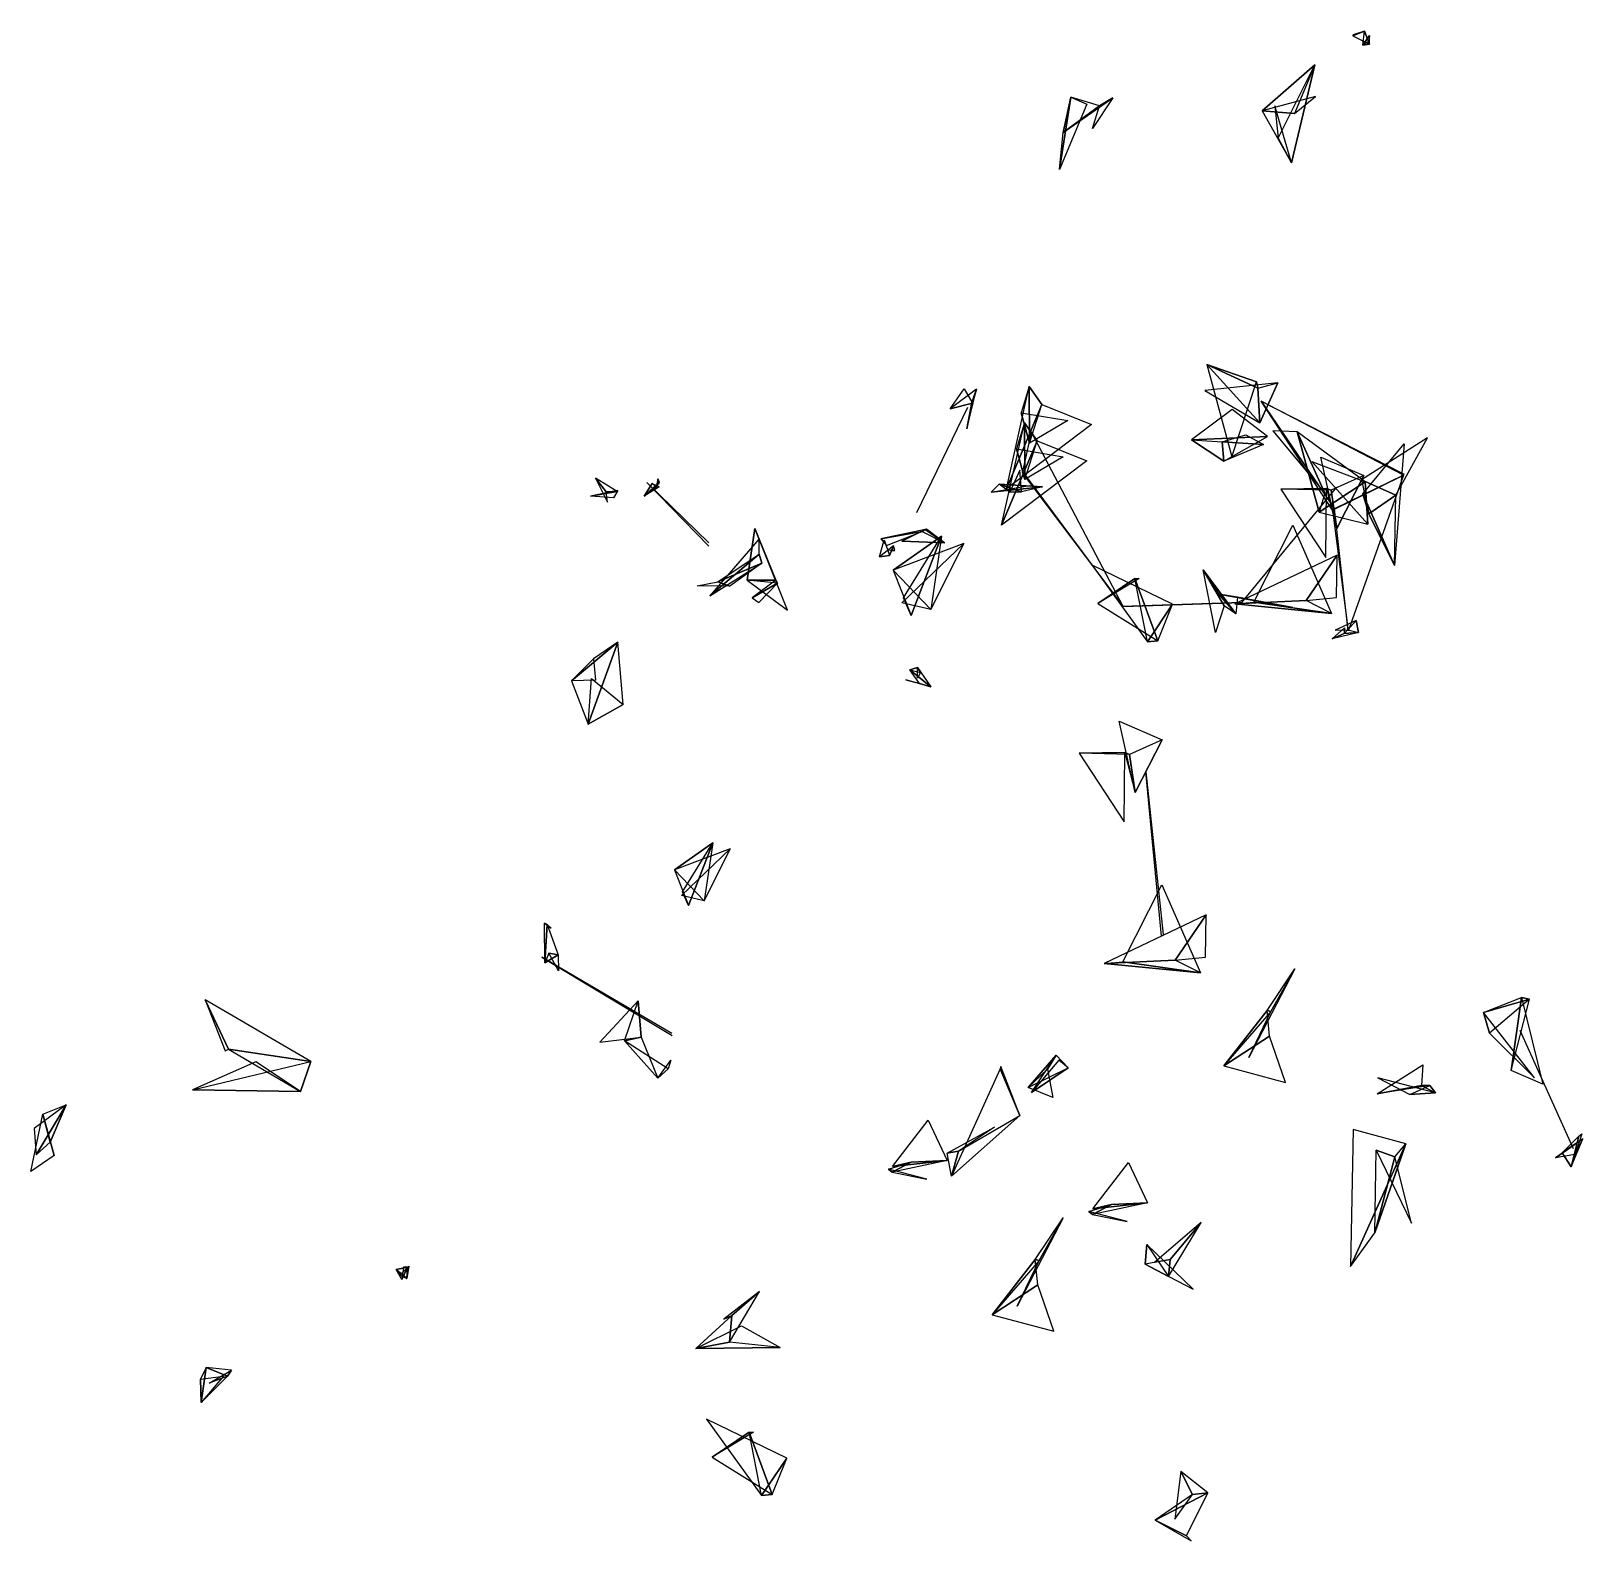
# Model space of a CAD drawing. Header units: metres. Extents: x -973 to 543, y -515 to 960.
import ezdxf

# ---------------------------------------------------------------- set-up
doc = ezdxf.new("R2010")
doc.units = ezdxf.units.M

msp = doc.modelspace()

# ---------------------------------------------------------------- linework, layer by layer
for p, q in [((318.5, 955.1, -2451.1), (329.7, 959.7, -2454.9)), ((329.7, 959.7, -2454.9), (318.5, 955.1, -2451.1)), ((318.7, 956.1, -2445.6), (318.5, 955.1, -2451.1)), ((329.7, 959.7, -2454.9), (318.7, 956.1, -2445.6)), ((328.2, 945.8, -2454.7), (329.7, 959.7, -2454.9)), ((334.5, 955.5, -2456.5), (328.2, 945.8, -2454.7)), ((328.2, 945.8, -2454.7), (334.5, 955.5, -2456.5)), ((334.5, 946.9, -2457.3), (329.7, 959.7, -2454.9)), ((329.7, 959.7, -2454.9), (334.5, 946.9, -2457.3)), ((334.5, 955.5, -2456.5), (333.9, 949.4, -2449.2)), ((334.5, 946.9, -2457.3), (334.5, 955.5, -2456.5)), ((318.5, 955.1, -2451.1), (334.5, 946.9, -2457.3)), ((333.9, 949.4, -2449.2), (328.2, 945.8, -2454.7)), ((334.5, 946.9, -2457.3), (328.2, 945.8, -2454.7)), ((328.2, 945.8, -2454.7), (334.5, 946.9, -2457.3)), ((281.1, 926.7, -2599.5), (229.7, 881.9, -2645.6)), ((229.7, 881.9, -2645.6), (281.1, 926.7, -2599.5)), ((245.4, 855, -2561.8), (281.1, 926.7, -2599.5)), ((281.1, 926.7, -2599.5), (258.4, 831, -2587)), ((258.4, 831, -2587), (281.1, 926.7, -2599.5)), ((281.1, 926.7, -2599.5), (261.2, 879.3, -2564.3)), ((31.9, 824.5, -2170.2), (43, 895, -2202.4)), ((43, 895, -2202.4), (31.9, 824.5, -2170.2)), ((35.3, 860.5, -2191.7), (43, 895, -2202.4)), ((43, 895, -2202.4), (35.3, 860.5, -2191.7)), ((35.3, 860.5, -2191.7), (83.9, 894.5, -2184)), ((43, 895, -2202.4), (58.6, 888.2, -2192.1)), ((70.9, 886.8, -2182.7), (43, 895, -2202.4)), ((83.9, 894.5, -2184), (64, 864.4, -2177.6)), ((83.9, 894.5, -2184), (70.9, 886.8, -2182.7)), ((70.9, 886.8, -2182.7), (83.9, 894.5, -2184)), ((281.9, 895.7, -2595.6), (229.7, 881.9, -2645.6)), ((261.2, 879.3, -2564.3), (281.9, 895.7, -2595.6)), ((58.6, 888.2, -2192.1), (31.9, 824.5, -2170.2)), ((35.3, 860.5, -2191.7), (70.9, 886.8, -2182.7)), ((70.9, 886.8, -2182.7), (35.3, 860.5, -2191.7)), ((64, 864.4, -2177.6), (70.9, 886.8, -2182.7)), ((229.7, 881.9, -2645.6), (258.4, 831, -2587)), ((261.2, 879.3, -2564.3), (229.7, 881.9, -2645.6)), ((229.7, 881.9, -2645.6), (261.2, 879.3, -2564.3)), ((258.4, 831, -2587), (242.1, 886.6, -2542.3)), ((242.1, 886.6, -2542.3), (245.4, 855, -2561.8)), ((31.9, 824.5, -2170.2), (35.3, 860.5, -2191.7)), ((245.4, 855, -2561.8), (258.4, 831, -2587)), ((258.4, 831, -2587), (245.4, 855, -2561.8)), ((224.1, 616.9, -2322.4), (175.7, 633.8, -2283.2)), ((175.7, 633.8, -2283.2), (200.1, 543.9, -2316)), ((175.7, 633.8, -2283.2), (224.1, 616.9, -2322.4)), ((225.7, 610.8, -2356), (175.7, 633.8, -2283.2)), ((227.5, 576.9, -2351.2), (175.7, 633.8, -2283.2)), ((175.7, 633.8, -2283.2), (225.7, 610.8, -2356)), ((-74.9, 590.7, -2147.4), (-61.2, 610.1, -2129.8)), ((-49.2, 609.7, -2139), (-74.9, 590.7, -2147.4)), ((-61.2, 610.1, -2129.8), (-53.1, 596.3, -2135.6)), ((-58.8, 571, -2136.5), (-49.2, 609.7, -2139)), ((-49.2, 609.7, -2139), (-53.7, 596.8, -2159.9)), ((-53.7, 596.8, -2159.9), (-49.2, 609.7, -2139)), ((-49.2, 609.7, -2139), (-53.1, 596.3, -2135.6)), ((-53.1, 596.3, -2135.6), (-49.2, 609.7, -2139)), ((-20.1, 512.5, -1794.4), (2.1, 612.3, -1823.3)), ((2.1, 612.3, -1823.3), (-5.6, 586.8, -1792.9)), ((2.1, 612.3, -1823.3), (14.4, 594.8, -1791.2)), ((2.1, 612.3, -1823.3), (2.5, 557, -1775.5)), ((14.4, 594.8, -1791.2), (2.1, 612.3, -1823.3)), ((2.5, 557, -1775.5), (2.1, 612.3, -1823.3)), ((245.1, 616.2, -2315), (173.8, 608.7, -2331.8)), ((173.8, 608.7, -2331.8), (227.5, 576.9, -2351.2)), ((200.1, 543.9, -2316), (224.1, 616.9, -2322.4)), ((224.1, 616.9, -2322.4), (225.7, 610.8, -2356)), ((225.7, 610.8, -2356), (245.1, 616.2, -2315)), ((225.7, 610.8, -2356), (227.5, 576.9, -2351.2)), ((227.5, 576.9, -2351.2), (225.7, 610.8, -2356)), ((245.1, 616.2, -2315), (227.5, 576.9, -2351.2)), ((227.5, 576.9, -2351.2), (245.1, 616.2, -2315)), ((-107.6, 489.3, -2148.3), (-57.7, 592.3, -2192.2)), ((-74.9, 590.7, -2147.4), (-53.1, 596.3, -2135.6)), ((-53.1, 596.3, -2135.6), (-74.9, 590.7, -2147.4)), ((-58.8, 571, -2136.5), (-53.7, 596.8, -2159.9)), ((-53.7, 596.8, -2159.9), (-58.8, 571, -2136.5)), ((-54, 594.8, -2146.3), (-58.8, 571, -2136.5)), ((-53.7, 596.8, -2159.9), (-54, 594.8, -2146.3)), ((-53.1, 596.3, -2135.6), (-53.7, 596.8, -2159.9)), ((-20.1, 512.5, -1794.4), (14.4, 594.8, -1791.2)), ((14.4, 594.8, -1791.2), (-20.1, 512.5, -1794.4)), ((2.5, 557, -1775.5), (14.4, 594.8, -1791.2)), ((14.4, 594.8, -1791.2), (63, 575.3, -1804)), ((228.9, 598.1, -2313.5), (300.3, 493, -2308.8)), ((228.9, 598.1, -2313.5), (368.4, 526.9, -2161.7)), ((367.7, 525.7, -2163.4), (228.9, 598.1, -2313.5)), ((298.4, 491.8, -2309.4), (228.9, 598.1, -2313.5)), ((-24.7, 477.1, -1832.1), (-2.5, 577, -1861.1)), ((-2.5, 577, -1861.1), (-10.2, 551.5, -1830.7)), ((-5.6, 586.8, -1792.9), (2.5, 557, -1775.5)), ((-5.6, 586.8, -1792.9), (40, 579.3, -1832.1)), ((2.5, 557, -1775.5), (-5.6, 586.8, -1792.9)), ((-2.5, 577, -1861.1), (9.9, 559.5, -1828.9)), ((-2.5, 577, -1861.1), (-2.1, 521.7, -1813.3)), ((9.9, 559.5, -1828.9), (-2.5, 577, -1861.1)), ((-2.1, 521.7, -1813.3), (-2.5, 577, -1861.1)), ((40, 579.3, -1832.1), (2.5, 557, -1775.5)), ((200.4, 589.9, -2535.8), (160.9, 560.5, -2532.1)), ((235.1, 563.6, -2519.5), (200.4, 589.9, -2535.8)), ((63, 575.3, -1804), (-20.1, 512.5, -1794.4)), ((-4.2, 527.7, -1850.3), (4.5, 567.4, -1802)), ((93.9, 397.5, -1902), (4.4, 567.8, -1800.9)), ((235.1, 563.6, -2519.5), (160.9, 560.5, -2532.1)), ((160.9, 560.5, -2532.1), (235.1, 563.6, -2519.5)), ((190.8, 558.5, -2521.7), (213.7, 565.1, -2521.8)), ((192.3, 539.4, -2506.4), (235.1, 563.6, -2519.5)), ((213.7, 565.1, -2521.8), (231.2, 555.7, -2534.8)), ((263.9, 568.2, -1887.9), (240.1, 569.1, -1886)), ((240.1, 569.1, -1886), (291.1, 508.3, -1907.9)), ((291.1, 508.3, -1907.9), (263.9, 568.2, -1887.9)), ((263.9, 568.2, -1887.9), (291.1, 508.3, -1907.9)), ((285.3, 489.6, -1890.5), (263.9, 568.2, -1887.9)), ((330.5, 519.4, -1953.1), (263.9, 568.2, -1887.9)), ((263.9, 568.2, -1887.9), (285.3, 489.6, -1890.5)), ((391.3, 562.4, -2206.5), (326.8, 521.4, -2164.2)), ((360.3, 506.3, -2213.9), (391.3, 562.4, -2206.5)), ((-24.7, 477.1, -1832.1), (9.9, 559.5, -1828.9)), ((9.9, 559.5, -1828.9), (-24.7, 477.1, -1832.1)), ((-10.2, 551.5, -1830.7), (-2.1, 521.7, -1813.3)), ((-10.2, 551.5, -1830.7), (35.4, 543.9, -1869.9)), ((-2.1, 521.7, -1813.3), (-10.2, 551.5, -1830.7)), ((-2.1, 521.7, -1813.3), (9.9, 559.5, -1828.9)), ((9.9, 559.5, -1828.9), (58.4, 540, -1841.7)), ((192.3, 539.4, -2506.4), (160.9, 560.5, -2532.1)), ((160.9, 560.5, -2532.1), (190.8, 558.5, -2521.7)), ((160.9, 560.5, -2532.1), (192.3, 539.4, -2506.4)), ((231.2, 555.7, -2534.8), (190.8, 558.5, -2521.7)), ((190.8, 558.5, -2521.7), (231.2, 555.7, -2534.8)), ((192.3, 539.4, -2506.4), (190.8, 558.5, -2521.7)), ((190.8, 558.5, -2521.7), (192.3, 539.4, -2506.4)), ((231.2, 555.7, -2534.8), (192.3, 539.4, -2506.4)), ((328.2, 507.7, -2203.2), (368.5, 556.5, -2127.9)), ((368.5, 556.5, -2127.9), (358.9, 437.5, -2169.3)), ((58.4, 540, -1841.7), (-24.7, 477.1, -1832.1)), ((-6.8, 530.6, -2775.1), (-16.8, 509.3, -2821.4)), ((-5.2, 509.7, -2768), (-6.8, 530.6, -2775.1)), ((35.4, 543.9, -1869.9), (-2.1, 521.7, -1813.3)), ((333.1, 478.1, -1970.5), (278.3, 539.2, -1932.7)), ((278.3, 539.2, -1932.7), (330.5, 519.4, -1953.1)), ((302.7, 473.8, -2266.8), (287.2, 543.5, -2313)), ((287.2, 543.5, -2313), (329.2, 525.6, -2314.1)), ((-400.3, 509.8, -2326.1), (-421.3, 523, -2335.7)), ((-421.3, 523, -2335.7), (-411.2, 509.5, -2330.3)), ((-421.3, 523, -2335.7), (-409.9, 499.4, -2342.6)), ((-411.2, 509.5, -2330.3), (-421.3, 523, -2335.7)), ((-373.9, 505.2, -2206.3), (-359.2, 519, -2209.5)), ((-366.2, 517.7, -2196.4), (-373.9, 505.2, -2206.3)), ((-373.9, 505.2, -2206.3), (-366.2, 517.7, -2196.4)), ((-371.2, 518.7, -2273.2), (-310.8, 456.6, -2228.8)), ((-310.8, 459.8, -2227), (-371.2, 518.7, -2273.2)), ((-362.3, 514.4, -2215), (-366.2, 517.7, -2196.4)), ((-366.2, 517.7, -2196.4), (-359.2, 514.4, -2198.6)), ((-360.6, 522.3, -2208.2), (-362.3, 514.4, -2215)), ((-362.3, 514.4, -2215), (-359.2, 519, -2209.5)), ((-359.2, 519, -2209.5), (-362.3, 514.4, -2215)), ((-360.6, 522.3, -2208.2), (-359.2, 519, -2209.5)), ((-360, 517, -2211.2), (-360.6, 522.3, -2208.2)), ((-359.2, 519, -2209.5), (-360.6, 522.3, -2208.2)), ((-359.2, 519, -2209.5), (-360, 517, -2211.2)), ((-27.1, 516.9, -2779.6), (-35.1, 509.1, -2801.8)), ((-35.1, 509.1, -2801.8), (2.4, 515.7, -2794.6)), ((-16.8, 509.3, -2821.4), (-27.1, 516.9, -2779.6)), ((-27.1, 516.9, -2779.6), (-5.2, 509.7, -2768)), ((-27.1, 516.9, -2779.6), (15.1, 514.5, -2770.9)), ((-5.2, 509.7, -2768), (-27.1, 516.9, -2779.6)), ((15.1, 514.5, -2770.9), (-27.1, 516.9, -2779.6)), ((-4.2, 527.7, -1850.3), (93.9, 397.5, -1902)), ((93.9, 397.5, -1902), (-3.3, 528.4, -1849.8)), ((2.4, 515.7, -2794.6), (15.1, 514.5, -2770.9)), ((285.3, 489.6, -1890.5), (330.5, 519.4, -1953.1)), ((330.5, 519.4, -1953.1), (285.3, 489.6, -1890.5)), ((329.2, 525.6, -2314.1), (297.3, 511.2, -2350.3)), ((298.4, 491.8, -2309.4), (367.7, 525.7, -2163.4)), ((367.7, 525.7, -2163.4), (300.3, 493, -2308.8)), ((329.2, 525.6, -2314.1), (302.7, 473.8, -2266.8)), ((302.7, 473.8, -2266.8), (329.2, 525.6, -2314.1)), ((367.7, 525.7, -2163.4), (314, 374.5, -2274.3)), ((326.8, 521.4, -2164.2), (360.3, 506.3, -2213.9)), ((360.3, 506.3, -2213.9), (326.8, 521.4, -2164.2)), ((326.8, 521.4, -2164.2), (334.1, 487.9, -2176.5)), ((333.1, 478.1, -1970.5), (330.5, 519.4, -1953.1)), ((330.5, 519.4, -1953.1), (333.1, 478.1, -1970.5)), ((-426.5, 505.3, -2346.3), (-399.7, 510.8, -2355.1)), ((-399.7, 510.8, -2355.1), (-426.5, 505.3, -2346.3)), ((-426.5, 505.3, -2346.3), (-400.3, 509.8, -2326.1)), ((-403.9, 503.8, -2329.8), (-426.5, 505.3, -2346.3)), ((-411.2, 509.5, -2330.3), (-399.7, 510.8, -2355.1)), ((-400.3, 509.8, -2326.1), (-411.2, 509.5, -2330.3)), ((-411.2, 509.5, -2330.3), (-400.3, 509.8, -2326.1)), ((-409.9, 499.4, -2342.6), (-411.2, 509.5, -2330.3)), ((-399.7, 510.8, -2355.1), (-403.9, 503.8, -2329.8)), ((-400.3, 509.8, -2326.1), (-399.7, 510.8, -2355.1)), ((-399.7, 510.8, -2355.1), (-400.3, 509.8, -2326.1)), ((-362.3, 514.4, -2215), (-373.9, 505.2, -2206.3)), ((-373.9, 505.2, -2206.3), (-362.3, 514.4, -2215)), ((-359.2, 514.4, -2198.6), (-373.9, 505.2, -2206.3)), ((-35.1, 509.1, -2801.8), (15.1, 514.5, -2770.9)), ((15.1, 514.5, -2770.9), (-35.1, 509.1, -2801.8)), ((-16.8, 509.3, -2821.4), (-5.2, 509.7, -2768)), ((-5.2, 509.7, -2768), (-16.8, 509.3, -2821.4)), ((15.1, 514.5, -2770.9), (-5.2, 509.7, -2768)), ((209.8, 401.4, -1889.2), (302.8, 514, -1898.4)), ((248, 512.2, -2299.7), (292.6, 512.9, -2344.4)), ((292.6, 512.9, -2344.4), (248, 512.2, -2299.7)), ((297.3, 511.2, -2350.3), (248, 512.2, -2299.7)), ((248, 512.2, -2299.7), (292, 445.3, -2312.4)), ((291.1, 508.3, -1907.9), (285.3, 489.6, -1890.5)), ((292, 445.3, -2312.4), (292.6, 512.9, -2344.4)), ((297.3, 511.2, -2350.3), (292.6, 512.9, -2344.4)), ((292.6, 512.9, -2344.4), (302.7, 473.8, -2266.8)), ((292.6, 512.9, -2344.4), (297.3, 511.2, -2350.3)), ((297.3, 511.2, -2350.3), (302.7, 473.8, -2266.8)), ((302.7, 473.8, -2266.8), (297.3, 511.2, -2350.3)), ((334.1, 487.9, -2176.5), (328.2, 507.7, -2203.2)), ((328.2, 507.7, -2203.2), (358.9, 437.5, -2169.3)), ((358.9, 437.5, -2169.3), (328.2, 507.7, -2203.2)), ((334.1, 487.9, -2176.5), (360.3, 506.3, -2213.9)), ((360.3, 506.3, -2213.9), (334.1, 487.9, -2176.5)), ((358.9, 437.5, -2169.3), (360.3, 506.3, -2213.9)), ((285.3, 489.6, -1890.5), (333.1, 478.1, -1970.5)), ((298.4, 491.8, -2309.4), (313.8, 373.8, -2275.7)), ((313.8, 373.8, -2275.7), (300.3, 493, -2308.8)), ((334.1, 487.9, -2176.5), (358.9, 437.5, -2169.3)), ((358.9, 437.5, -2169.3), (334.1, 487.9, -2176.5)), ((-265.7, 473.7, -1731.7), (-273.2, 423.3, -1760.9)), ((-273.2, 423.3, -1760.9), (-265.7, 473.7, -1731.7)), ((-233.9, 394.1, -1771.9), (-265.7, 473.7, -1731.7)), ((-265.7, 473.7, -1731.7), (-245.3, 423.2, -1712)), ((-99.5, 472.8, -2184.8), (-142.8, 463.5, -2134.1)), ((-142.8, 463.5, -2134.1), (-102.4, 470.9, -2174)), ((-102.4, 470.9, -2174), (-142.8, 463.5, -2134.1)), ((-137.3, 457, -2134), (-102.4, 470.9, -2174)), ((-98.2, 473.1, -2152.7), (-122.2, 461.4, -2103.1)), ((-122.2, 461.4, -2103.1), (-99.5, 472.8, -2184.8)), ((-99.5, 472.8, -2184.8), (-102.4, 470.9, -2174)), ((-102.4, 470.9, -2174), (-99.5, 472.8, -2184.8)), ((-102.4, 470.9, -2174), (-80.7, 459.8, -2148.3)), ((-99.5, 472.8, -2184.8), (-80.7, 459.8, -2148.3)), ((-80.7, 459.8, -2148.3), (-99.5, 472.8, -2184.8)), ((-80.7, 459.8, -2148.3), (-98.2, 473.1, -2152.7)), ((221.5, 401.6, -2757.7), (259.7, 476.9, -2739.9)), ((259.7, 476.9, -2739.9), (297.5, 390.8, -2748.3)), ((-261.5, 463.5, -2177.2), (-309.7, 407.8, -2219.5)), ((-261.6, 448.7, -2201.1), (-261.5, 463.5, -2177.2)), ((-144, 445.9, -2624.7), (-139.5, 462.8, -2620.1)), ((-130.4, 456.8, -2614.1), (-144, 445.9, -2624.7)), ((-142.8, 463.5, -2134.1), (-137.3, 457, -2134)), ((-139.5, 462.8, -2620.1), (-134.4, 447.3, -2622.1)), ((-130.4, 456.8, -2614.1), (-134.4, 447.3, -2622.1)), ((-134.4, 447.3, -2622.1), (-130.4, 456.8, -2614.1)), ((-130.4, 456.8, -2614.1), (-131.9, 451.9, -2611.6)), ((-131.9, 451.9, -2611.6), (-130.4, 456.8, -2614.1)), ((-130.6, 432.9, -2524), (-83.4, 466.2, -2488.4)), ((-83.4, 466.2, -2488.4), (-130.6, 432.9, -2524)), ((-61.7, 459, -2511.5), (-130.6, 432.9, -2524)), ((-129, 452.3, -2613.7), (-130.4, 456.8, -2614.1)), ((-122.2, 461.4, -2103.1), (-80.7, 459.8, -2148.3)), ((-80.7, 459.8, -2148.3), (-122.2, 461.4, -2103.1)), ((-122.1, 401.2, -2526.3), (-61.7, 459, -2511.5)), ((-120.7, 405.9, -2523.2), (-83.4, 466.2, -2488.4)), ((-113.2, 388.8, -2492.3), (-83.4, 466.2, -2488.4)), ((-83.4, 466.2, -2488.4), (-113.2, 388.8, -2492.3)), ((-83.4, 466.2, -2488.4), (-93.8, 394.7, -2509.6)), ((-61.7, 459, -2511.5), (-93.8, 394.7, -2509.6)), ((-93.8, 394.7, -2509.6), (-61.7, 459, -2511.5)), ((-309.7, 407.8, -2219.5), (-261.6, 448.7, -2201.1)), ((-261.6, 448.7, -2201.1), (-309.7, 407.8, -2219.5)), ((-309.7, 407.8, -2219.5), (-259, 440, -2219.9)), ((-301.8, 421.7, -2240.4), (-261.6, 448.7, -2201.1)), ((-259, 440, -2219.9), (-301.8, 421.7, -2240.4)), ((-301.8, 421.7, -2240.4), (-259, 440, -2219.9)), ((-259, 440, -2219.9), (-290.3, 417.4, -2211.5)), ((-259, 440, -2219.9), (-261.6, 448.7, -2201.1)), ((-261.6, 448.7, -2201.1), (-259, 440, -2219.9)), ((-144, 445.9, -2624.7), (-134.4, 447.3, -2622.1)), ((-134.4, 447.3, -2622.1), (-144, 445.9, -2624.7)), ((-131.9, 451.9, -2611.6), (-135.8, 453, -2621.3)), ((-135.8, 453, -2621.3), (-129, 452.3, -2613.7)), ((-134.4, 447.3, -2622.1), (-131.9, 451.9, -2611.6)), ((-129, 452.3, -2613.7), (-131.9, 451.9, -2611.6)), ((-131.9, 451.9, -2611.6), (-129, 452.3, -2613.7)), ((303.1, 447.7, -2739.5), (203.2, 400.2, -2759.5)), ((303.1, 447.7, -2739.5), (272.6, 403.3, -2792.1)), ((272.6, 403.3, -2792.1), (303.1, 447.7, -2739.5)), ((302.3, 406.3, -2731.1), (303.1, 447.7, -2739.5)), ((-130.6, 432.9, -2524), (-93.8, 394.7, -2509.6)), ((-93.8, 394.7, -2509.6), (-130.6, 432.9, -2524)), ((-130.6, 432.9, -2524), (-113.2, 388.8, -2492.3)), ((142.2, 399.7, -1865.7), (63.7, 437.8, -1871.1)), ((63.7, 437.8, -1871.1), (117.6, 363.1, -1890.8)), ((69.3, 400.5, -1845.4), (105.5, 425, -1903.3)), ((105.5, 425, -1903.3), (69.3, 400.5, -1845.4)), ((109.6, 424.9, -1888.9), (69.3, 400.5, -1845.4)), ((105.5, 425, -1903.3), (109.6, 424.9, -1888.9)), ((127.9, 363.9, -1890.7), (105.5, 425, -1903.3)), ((117.6, 363.1, -1890.8), (105.5, 425, -1903.3)), ((105.5, 425, -1903.3), (127.9, 363.9, -1890.7)), ((203.9, 390.2, -1839.7), (172.2, 433.2, -1861.2)), ((172.2, 433.2, -1861.2), (187.6, 409.7, -1888.4)), ((172.2, 433.2, -1861.2), (203.9, 390.2, -1839.7)), ((192.7, 398.3, -1845.6), (172.2, 433.2, -1861.2)), ((184.3, 372.1, -1863.1), (172.2, 433.2, -1861.2)), ((172.2, 433.2, -1861.2), (192.7, 398.3, -1845.6)), ((-322.2, 417.8, -2185.1), (-301.8, 421.7, -2240.4)), ((-290.3, 417.4, -2211.5), (-322.2, 417.8, -2185.1)), ((-290.3, 417.4, -2211.5), (-301.8, 421.7, -2240.4)), ((-301.8, 421.7, -2240.4), (-290.3, 417.4, -2211.5)), ((-273.2, 423.3, -1760.9), (-233.9, 394.1, -1771.9)), ((-245.3, 423.2, -1712), (-273.2, 423.3, -1760.9)), ((-243.8, 420.2, -1710.9), (-273.2, 423.3, -1760.9)), ((-273.2, 423.3, -1760.9), (-245.3, 423.2, -1712)), ((-245.3, 423.2, -1712), (-268.5, 406.1, -1771.5)), ((-268.5, 406.1, -1771.5), (-243.8, 420.2, -1710.9)), ((-243.8, 420.2, -1710.9), (-268.5, 406.1, -1771.5)), ((-261.9, 401.3, -1796.5), (-243.8, 420.2, -1710.9)), ((-245.3, 423.2, -1712), (-243.8, 420.2, -1710.9)), ((-243.8, 420.2, -1710.9), (-245.3, 423.2, -1712)), ((205.6, 406.5, -1879.4), (187.6, 409.7, -1888.4)), ((187.6, 409.7, -1888.4), (259.7, 396.7, -1869.4)), ((187.6, 409.7, -1888.4), (205.6, 406.5, -1879.4)), ((203.9, 390.2, -1839.7), (187.6, 409.7, -1888.4)), ((187.6, 409.7, -1888.4), (203.9, 390.2, -1839.7)), ((-268.5, 406.1, -1771.5), (-261.9, 401.3, -1796.5)), ((-93.8, 394.7, -2509.6), (-122.1, 401.2, -2526.3)), ((-113.2, 388.8, -2492.3), (-120.7, 405.9, -2523.2)), ((69.3, 400.5, -1845.4), (127.9, 363.9, -1890.7)), ((209.8, 401.4, -1889.2), (93.1, 397.5, -1900.2)), ((93.9, 397.5, -1902), (209.8, 401.4, -1889.2)), ((142.2, 399.7, -1865.7), (117.6, 363.1, -1890.8)), ((117.6, 363.1, -1890.8), (142.2, 399.7, -1865.7)), ((127.9, 363.9, -1890.7), (142.2, 399.7, -1865.7)), ((192.7, 398.3, -1845.6), (184.3, 372.1, -1863.1)), ((203.9, 390.2, -1839.7), (192.7, 398.3, -1845.6)), ((203.2, 400.2, -2759.5), (272.6, 403.3, -2792.1)), ((272.6, 403.3, -2792.1), (203.2, 400.2, -2759.5)), ((203.2, 400.2, -2759.5), (221.5, 401.6, -2757.7)), ((203.2, 400.2, -2759.5), (297.5, 390.8, -2748.3)), ((297.5, 390.8, -2748.3), (203.2, 400.2, -2759.5)), ((205.6, 406.5, -1879.4), (203.9, 390.2, -1839.7)), ((259.7, 396.7, -1869.4), (205.6, 406.5, -1879.4)), ((221.5, 401.6, -2757.7), (297.5, 390.8, -2748.3)), ((297.5, 390.8, -2748.3), (221.5, 401.6, -2757.7)), ((272.6, 403.3, -2792.1), (302.3, 406.3, -2731.1)), ((297.5, 390.8, -2748.3), (272.6, 403.3, -2792.1)), ((321.5, 383.9, -2235.7), (301, 374.5, -2231.5)), ((310, 371.1, -2202.2), (321.5, 383.9, -2235.7)), ((313.5, 374.8, -2235), (321.5, 383.9, -2235.7)), ((321.5, 383.9, -2235.7), (313.5, 374.8, -2235)), ((323.9, 372.2, -2219.8), (321.5, 383.9, -2235.7)), ((321.5, 383.9, -2235.7), (323.9, 372.2, -2219.8)), ((127.9, 363.9, -1890.7), (117.6, 363.1, -1890.8)), ((117.6, 363.1, -1890.8), (127.9, 363.9, -1890.7)), ((298, 365.8, -2242.3), (310.3, 376.8, -2249)), ((323.9, 372.2, -2219.8), (298, 365.8, -2242.3)), ((298, 365.8, -2242.3), (310, 371.1, -2202.2)), ((310, 371.1, -2202.2), (298, 365.8, -2242.3)), ((301, 374.5, -2231.5), (313.5, 374.8, -2235)), ((310.3, 376.8, -2249), (310, 371.1, -2202.2)), ((323.9, 372.2, -2219.8), (310, 371.1, -2202.2)), ((310, 371.1, -2202.2), (323.9, 372.2, -2219.8)), ((313.5, 374.8, -2235), (323.9, 372.2, -2219.8)), ((-399.5, 362.8, -2598.6), (-444.8, 324.8, -2624.5)), ((-444.8, 324.8, -2624.5), (-399.5, 362.8, -2598.6)), ((-399.5, 362.8, -2598.6), (-428.6, 282.7, -2612.2)), ((-428.6, 282.7, -2612.2), (-399.5, 362.8, -2598.6)), ((-399.5, 362.8, -2598.6), (-423.4, 346.3, -2647.8)), ((-394.3, 301.8, -2641.5), (-399.5, 362.8, -2598.6)), ((-423.4, 346.3, -2647.8), (-444.8, 324.8, -2624.5)), ((-444.8, 324.8, -2624.5), (-423.4, 346.3, -2647.8)), ((-423.4, 346.3, -2647.8), (-421.3, 325.5, -2611.3)), ((-114.3, 335.8, -2381.8), (-106.8, 338, -2387)), ((-106.8, 338, -2387), (-114.3, 335.8, -2381.8)), ((-104.8, 322.3, -2379.6), (-114.3, 335.8, -2381.8)), ((-114.3, 335.8, -2381.8), (-94, 318.9, -2392.5)), ((-94, 318.9, -2392.5), (-114.3, 335.8, -2381.8)), ((-114.3, 335.8, -2381.8), (-104, 333.2, -2396.5)), ((-107, 327.5, -2385.7), (-106.8, 338, -2387)), ((-106.8, 338, -2387), (-94, 318.9, -2392.5)), ((-104, 333.2, -2396.5), (-106.8, 338, -2387)), ((-106.8, 338, -2387), (-104, 333.2, -2396.5)), ((-421.3, 325.5, -2611.3), (-444.8, 324.8, -2624.5)), ((-444.8, 324.8, -2624.5), (-428.6, 282.7, -2612.2)), ((-428.6, 282.7, -2612.2), (-425.4, 327.2, -2616.6)), ((-425.4, 327.2, -2616.6), (-394.3, 301.8, -2641.5)), ((-94, 318.9, -2392.5), (-118.2, 326, -2389.8)), ((-118.2, 326, -2389.8), (-104.8, 322.3, -2379.6)), ((-104, 333.2, -2396.5), (-107, 327.5, -2385.7)), ((-104.8, 322.3, -2379.6), (-94, 318.9, -2392.5)), ((-94, 318.9, -2392.5), (-104.8, 322.3, -2379.6)), ((-394.3, 301.8, -2641.5), (-428.6, 282.7, -2612.2)), ((-428.6, 282.7, -2612.2), (-394.3, 301.8, -2641.5)), ((105.7, 215.7, -2689), (90.2, 285.4, -2735.2)), ((90.2, 285.4, -2735.2), (132.2, 267.4, -2736.3)), ((132.2, 267.4, -2736.3), (100.3, 253, -2772.5)), ((132.2, 267.4, -2736.3), (105.7, 215.7, -2689)), ((105.7, 215.7, -2689), (132.2, 267.4, -2736.3)), ((51, 254.1, -2721.9), (95.6, 254.8, -2766.6)), ((95.6, 254.8, -2766.6), (51, 254.1, -2721.9)), ((100.3, 253, -2772.5), (51, 254.1, -2721.9)), ((51, 254.1, -2721.9), (94.9, 187.2, -2734.6)), ((94.9, 187.2, -2734.6), (95.6, 254.8, -2766.6)), ((100.3, 253, -2772.5), (95.6, 254.8, -2766.6)), ((95.6, 254.8, -2766.6), (105.7, 215.7, -2689)), ((95.6, 254.8, -2766.6), (100.3, 253, -2772.5)), ((100.3, 253, -2772.5), (105.7, 215.7, -2689)), ((105.7, 215.7, -2689), (100.3, 253, -2772.5)), ((116, 236.1, -2737.3), (133, 77.1, -2842.5)), ((131.3, 75.4, -2844.3), (116, 236.1, -2737.3)), ((-344.2, 140.2, -2447.7), (-306.9, 166.5, -2419.6)), ((-306.9, 166.5, -2419.6), (-344.2, 140.2, -2447.7)), ((-289.8, 160.8, -2437.8), (-344.2, 140.2, -2447.7)), ((-337.6, 115.1, -2449.5), (-289.8, 160.8, -2437.8)), ((-336.4, 118.9, -2447.1), (-306.9, 166.5, -2419.6)), ((-330.5, 105.3, -2422.6), (-306.9, 166.5, -2419.6)), ((-306.9, 166.5, -2419.6), (-330.5, 105.3, -2422.6)), ((-306.9, 166.5, -2419.6), (-315.2, 109.9, -2436.3)), ((-289.8, 160.8, -2437.8), (-315.2, 109.9, -2436.3)), ((-315.2, 109.9, -2436.3), (-289.8, 160.8, -2437.8)), ((-344.2, 140.2, -2447.7), (-315.2, 109.9, -2436.3)), ((-315.2, 109.9, -2436.3), (-344.2, 140.2, -2447.7)), ((-344.2, 140.2, -2447.7), (-330.5, 105.3, -2422.6)), ((93.6, 50.3, -2855), (131.8, 125.5, -2837.1)), ((131.8, 125.5, -2837.1), (169.6, 39.5, -2845.5)), ((-315.2, 109.9, -2436.3), (-337.6, 115.1, -2449.5)), ((-330.5, 105.3, -2422.6), (-336.4, 118.9, -2447.1)), ((175.2, 96.4, -2836.8), (75.3, 48.9, -2856.8)), ((175.2, 96.4, -2836.8), (144.8, 52, -2889.3)), ((144.8, 52, -2889.3), (175.2, 96.4, -2836.8)), ((174.4, 55, -2828.3), (175.2, 96.4, -2836.8)), ((-470.8, 49.5, -1829.4), (-471.2, 88, -1819.3)), ((-471.2, 88, -1819.3), (-468.7, 87, -1830.5)), ((-471.2, 88, -1819.3), (-464.8, 83.2, -1831.5)), ((-468.7, 87, -1830.5), (-471.2, 88, -1819.3)), ((-470.8, 49.5, -1829.4), (-468.7, 87, -1830.5)), ((-468.7, 87, -1830.5), (-470.8, 49.5, -1829.4)), ((-468.7, 87, -1830.5), (-457.9, 57.1, -1814.4)), ((-464.8, 83.2, -1831.5), (-468.7, 87, -1830.5)), ((-473.9, 54.9, -1862.8), (-346.5, -21.5, -1815.1)), ((-346.9, -19.8, -1813.8), (-473.9, 54.9, -1862.8)), ((-467.2, 58.8, -1823.9), (-470.8, 49.5, -1829.4)), ((-470.8, 49.5, -1829.4), (-457.9, 57.1, -1814.4)), ((-457.9, 57.1, -1814.4), (-470.8, 49.5, -1829.4)), ((-467.2, 58.8, -1823.9), (-457.9, 57.1, -1814.4)), ((-457.6, 41.7, -1829.2), (-467.2, 58.8, -1823.9)), ((-457.9, 57.1, -1814.4), (-467.2, 58.8, -1823.9)), ((-457.9, 57.1, -1814.4), (-457.6, 41.7, -1829.2)), ((75.3, 48.9, -2856.8), (144.8, 52, -2889.3)), ((144.8, 52, -2889.3), (75.3, 48.9, -2856.8)), ((75.3, 48.9, -2856.8), (93.6, 50.3, -2855)), ((75.3, 48.9, -2856.8), (169.6, 39.5, -2845.5)), ((169.6, 39.5, -2845.5), (75.3, 48.9, -2856.8)), ((93.6, 50.3, -2855), (169.6, 39.5, -2845.5)), ((169.6, 39.5, -2845.5), (93.6, 50.3, -2855)), ((144.8, 52, -2889.3), (174.4, 55, -2828.3)), ((169.6, 39.5, -2845.5), (144.8, 52, -2889.3)), ((261.7, 43.4, -2395.2), (216.9, -43, -2447.3)), ((234.5, 2.7, -2344.3), (261.7, 43.4, -2395.2)), ((261.7, 43.4, -2395.2), (238.1, 1.8, -2371.9)), ((238.1, 1.8, -2371.9), (261.7, 43.4, -2395.2)), ((446, 1, -2314.4), (483.1, 15.6, -2346.8)), ((473.1, -55.9, -2331), (483.1, 15.6, -2346.8)), ((483.1, 15.6, -2346.8), (473.1, -55.9, -2331)), ((483.1, 15.6, -2346.8), (504, -69.1, -2329.8)), ((491, 14, -2381.7), (483.1, 15.6, -2346.8)), ((483.1, 15.6, -2346.8), (491, 14, -2381.7)), ((-699.6, -47, -2076.6), (-802.9, 13.4, -2004.2)), ((-802.9, 13.4, -2004.2), (-780, -35, -2061.8)), ((-802.9, 13.4, -2004.2), (-783.3, -36.6, -2002.1)), ((-780, -35, -2061.8), (-802.9, 13.4, -2004.2)), ((-379.7, 12.2, -1782.2), (-417.3, -28.1, -1831.4)), ((-393.1, -26.7, -1809.4), (-379.7, 12.2, -1782.2)), ((-379.7, 12.2, -1782.2), (-376.8, -23.1, -1823.6)), ((-376.8, -23.1, -1823.6), (-379.7, 12.2, -1782.2)), ((234.5, 2.7, -2344.3), (192.2, -51.3, -2360.1)), ((192.2, -51.3, -2360.1), (234.5, 2.7, -2344.3)), ((238.1, 1.8, -2371.9), (192.2, -51.3, -2360.1)), ((216.9, -43, -2447.3), (238.1, 1.8, -2371.9)), ((237, -22.1, -2418.7), (234.5, 2.7, -2344.3)), ((234.5, 2.7, -2344.3), (238.1, 1.8, -2371.9)), ((238.1, 1.8, -2371.9), (234.5, 2.7, -2344.3)), ((491, 14, -2381.7), (446, 1, -2314.4)), ((446, 1, -2314.4), (491, 14, -2381.7)), ((452, -19.4, -2402.3), (446, 1, -2314.4)), ((495.8, -62.8, -2347.8), (446, 1, -2314.4)), ((446, 1, -2314.4), (452, -19.4, -2402.3)), ((491, 14, -2381.7), (452, -19.4, -2402.3)), ((473.1, -55.9, -2331), (491, 14, -2381.7)), ((-417.3, -28.1, -1831.4), (-376.8, -23.1, -1823.6)), ((-393.1, -26.7, -1809.4), (-376.8, -23.1, -1823.6)), ((-376.8, -23.1, -1823.6), (-393.1, -26.7, -1809.4)), ((-350.6, -54.3, -1856.6), (-393.1, -26.7, -1809.4)), ((-393.1, -26.7, -1809.4), (-360.5, -63.2, -1845.3)), ((-360.5, -63.2, -1845.3), (-393.1, -26.7, -1809.4)), ((-376.8, -23.1, -1823.6), (-360.5, -63.2, -1845.3)), ((237, -22.1, -2418.7), (192.2, -51.3, -2360.1)), ((192.2, -51.3, -2360.1), (237, -22.1, -2418.7)), ((252.7, -67.4, -2413.1), (237, -22.1, -2418.7)), ((452, -19.4, -2402.3), (495.8, -62.8, -2347.8)), ((481.5, -16.4, -2333.5), (533.6, -132, -2480.8)), ((-783.3, -36.6, -2002.1), (-780, -35, -2061.8)), ((-699.6, -47, -2076.6), (-780, -35, -2061.8)), ((-780, -35, -2061.8), (-709.6, -76.3, -2017)), ((-780, -35, -2061.8), (-699.6, -47, -2076.6)), ((28.7, -40.7, -2640.3), (1.3, -72.5, -2653.3)), ((1.3, -72.5, -2653.3), (28.7, -40.7, -2640.3)), ((4.3, -77.4, -2625.9), (28.7, -40.7, -2640.3)), ((28.7, -40.7, -2640.3), (20, -54.6, -2603.4)), ((28.7, -40.7, -2640.3), (40.4, -53.1, -2639.6)), ((40.4, -53.1, -2639.6), (28.7, -40.7, -2640.3)), ((-815, -74.7, -2078.8), (-699.6, -47, -2076.6)), ((-753.3, -47.2, -1977.1), (-815, -74.7, -2078.8)), ((-709.6, -76.3, -2017), (-753.3, -47.2, -1977.1)), ((-699.6, -47, -2076.6), (-709.6, -76.3, -2017)), ((-709.6, -76.3, -2017), (-699.6, -47, -2076.6)), ((-360.5, -63.2, -1845.3), (-347.9, -45.7, -1871.7)), ((-350.6, -54.3, -1856.6), (-360.5, -63.2, -1845.3)), ((-360.5, -63.2, -1845.3), (-350.6, -54.3, -1856.6)), ((-347.9, -45.7, -1871.7), (-350.6, -54.3, -1856.6)), ((-26.3, -54.1, -1209.8), (-73.6, -158.9, -1239.5)), ((-25.4, -51.9, -1271.1), (-26.3, -54.1, -1209.8)), ((-26.3, -54.1, -1209.8), (-6.9, -99.9, -1184.9)), ((-6.9, -99.9, -1184.9), (-26.3, -54.1, -1209.8)), ((-6.9, -99.9, -1184.9), (-25.4, -51.9, -1271.1)), ((1.3, -72.5, -2653.3), (40.4, -53.1, -2639.6)), ((20, -54.6, -2603.4), (1.3, -72.5, -2653.3)), ((1.3, -72.5, -2653.3), (20, -54.6, -2603.4)), ((31, -45.8, -2639.3), (4.3, -77.4, -2625.9)), ((4.3, -77.4, -2625.9), (40.4, -53.1, -2639.6)), ((40.4, -53.1, -2639.6), (4.3, -77.4, -2625.9)), ((20, -54.6, -2603.4), (25.4, -82.3, -2634.3)), ((40.4, -53.1, -2639.6), (31, -45.8, -2639.3)), ((192.2, -51.3, -2360.1), (252.7, -67.4, -2413.1)), ((342.1, -78.5, -2531.3), (386.8, -50.4, -2510)), ((386.8, -50.4, -2510), (385.4, -70.6, -2485.7)), ((504, -69.1, -2329.8), (473.1, -55.9, -2331)), ((-815, -74.7, -2078.8), (-709.6, -76.3, -2017)), ((-709.6, -76.3, -2017), (-815, -74.7, -2078.8)), ((25.4, -82.3, -2634.3), (1.3, -72.5, -2653.3)), ((393.7, -70.4, -2485.6), (342.1, -78.5, -2531.3)), ((342.1, -78.5, -2531.3), (385.4, -70.6, -2485.7)), ((385.4, -70.6, -2485.7), (342.1, -78.5, -2531.3)), ((399, -77.7, -2503.6), (342.9, -63, -2494.1)), ((342.9, -63, -2494.1), (373.9, -79.2, -2518.4)), ((373.9, -79.2, -2518.4), (393.7, -70.4, -2485.6)), ((393.7, -70.4, -2485.6), (385.4, -70.6, -2485.7)), ((385.4, -70.6, -2485.7), (393.7, -70.4, -2485.6)), ((385.4, -70.6, -2485.7), (399, -77.7, -2503.6)), ((393.7, -70.4, -2485.6), (399, -77.7, -2503.6)), ((399, -77.7, -2503.6), (393.7, -70.4, -2485.6)), ((-938.4, -89.3, -2359.5), (-969.9, -112.5, -2398.1)), ((-968, -138.2, -2342.5), (-938.4, -89.3, -2359.5)), ((-938.4, -89.3, -2359.5), (-968, -138.2, -2342.5)), ((-961.2, -98.5, -2349), (-938.4, -89.3, -2359.5)), ((-954.2, -125.7, -2403.8), (-938.4, -89.3, -2359.5)), ((-938.4, -89.3, -2359.5), (-954.2, -125.7, -2403.8)), ((373.9, -79.2, -2518.4), (399, -77.7, -2503.6)), ((399, -77.7, -2503.6), (373.9, -79.2, -2518.4)), ((-972.9, -154.5, -2352.4), (-961.2, -98.5, -2349)), ((-954.2, -125.7, -2403.8), (-961.2, -98.5, -2349)), ((-961.2, -98.5, -2349), (-954.2, -125.7, -2403.8)), ((-950.3, -138.8, -2376.5), (-961.2, -98.5, -2349)), ((-961.2, -98.5, -2349), (-950.3, -138.8, -2376.5)), ((-131.4, -149.5, -2577.3), (-96.5, -104.2, -2579.1)), ((-96.5, -104.2, -2579.1), (-77.8, -143.8, -2549.9)), ((-73.6, -158.9, -1239.5), (-6.9, -99.9, -1184.9)), ((-6.9, -99.9, -1184.9), (-73.6, -158.9, -1239.5)), ((-66.9, -134.6, -1202.7), (-6.9, -99.9, -1184.9)), ((-969.9, -112.5, -2398.1), (-968, -138.2, -2342.5)), ((-78, -136.7, -1248.4), (-31.6, -111, -1168.7)), ((-31.6, -111, -1168.7), (-66.9, -134.6, -1202.7)), ((318.7, -113.5, -2833.9), (316, -247.4, -2855.6)), ((370, -127.5, -2851.3), (318.7, -113.5, -2833.9)), ((522.7, -136.3, -2422.7), (539.1, -120.1, -2434.3)), ((542.2, -117.7, -2424.6), (531.7, -150, -2424.2)), ((539.1, -120.1, -2434.3), (531.7, -150, -2424.2)), ((531.7, -150, -2424.2), (539.1, -120.1, -2434.3)), ((539.1, -120.1, -2434.3), (542.2, -117.7, -2424.6)), ((-968, -138.2, -2342.5), (-954.2, -125.7, -2403.8)), ((-954.2, -125.7, -2403.8), (-950.3, -138.8, -2376.5)), ((-78, -136.7, -1248.4), (-66.9, -134.6, -1202.7)), ((-66.9, -134.6, -1202.7), (-78, -136.7, -1248.4)), ((-73.6, -158.9, -1239.5), (-66.9, -134.6, -1202.7)), ((-66.9, -134.6, -1202.7), (-73.6, -158.9, -1239.5)), ((316, -247.4, -2855.6), (370, -127.5, -2851.3)), ((370, -127.5, -2851.3), (316, -247.4, -2855.6)), ((339.8, -214.3, -2802.3), (370, -127.5, -2851.3)), ((370, -127.5, -2851.3), (339.8, -214.3, -2802.3)), ((339.8, -214.3, -2802.3), (341, -133.6, -2864.8)), ((341, -133.6, -2864.8), (359.5, -140.3, -2854.3)), ((341, -133.6, -2864.8), (375.7, -205.1, -2825.6)), ((359.5, -140.3, -2854.3), (341, -133.6, -2864.8)), ((359.5, -140.3, -2854.3), (370, -127.5, -2851.3)), ((516.2, -141.2, -2431.3), (543.1, -122.6, -2426.6)), ((543.1, -122.6, -2426.6), (516.2, -141.2, -2431.3)), ((516.2, -141.2, -2431.3), (522.7, -136.3, -2422.7)), ((522.7, -136.3, -2422.7), (543.1, -122.6, -2426.6)), ((543.1, -122.6, -2426.6), (522.7, -136.3, -2422.7)), ((522.7, -136.3, -2422.7), (531.7, -150, -2424.2)), ((531.7, -150, -2424.2), (522.7, -136.3, -2422.7)), ((531.7, -150, -2424.2), (543.1, -122.6, -2426.6)), ((543.1, -122.6, -2426.6), (535.2, -138, -2427.3)), ((-950.3, -138.8, -2376.5), (-972.9, -154.5, -2352.4)), ((-135.3, -152.2, -2575.2), (-113.1, -145.4, -2536.2)), ((-77.8, -143.8, -2549.9), (-131.7, -155, -2582.9)), ((-113.1, -145.4, -2536.2), (-131.7, -155, -2582.9)), ((-131.7, -155, -2582.9), (-113.1, -145.4, -2536.2)), ((-131.4, -149.5, -2577.3), (-77.8, -143.8, -2549.9)), ((-77.8, -143.8, -2549.9), (-131.4, -149.5, -2577.3)), ((-113.1, -145.4, -2536.2), (-131.4, -149.5, -2577.3)), ((-113.1, -145.4, -2536.2), (-77.8, -143.8, -2549.9)), ((-77.8, -143.8, -2549.9), (-113.1, -145.4, -2536.2)), ((-73.6, -158.9, -1239.5), (-78, -136.7, -1248.4)), ((64.2, -190.9, -2588.9), (99.1, -145.6, -2590.7)), ((99.1, -145.6, -2590.7), (117.9, -185.2, -2561.5)), ((339.8, -214.3, -2802.3), (359.5, -140.3, -2854.3)), ((359.5, -140.3, -2854.3), (339.8, -214.3, -2802.3)), ((375.7, -205.1, -2825.6), (359.5, -140.3, -2854.3)), ((535.2, -138, -2427.3), (516.2, -141.2, -2431.3)), ((-135.3, -152.2, -2575.2), (-131.7, -155, -2582.9)), ((-97.8, -162, -2559.7), (-135.3, -152.2, -2575.2)), ((-131.7, -155, -2582.9), (-135.3, -152.2, -2575.2)), ((-131.7, -155, -2582.9), (-97.8, -162, -2559.7)), ((60.4, -193.6, -2586.8), (82.5, -186.8, -2547.9)), ((60.4, -193.6, -2586.8), (63.9, -196.4, -2594.5)), ((97.8, -203.4, -2571.3), (60.4, -193.6, -2586.8)), ((63.9, -196.4, -2594.5), (60.4, -193.6, -2586.8)), ((117.9, -185.2, -2561.5), (63.9, -196.4, -2594.5)), ((82.5, -186.8, -2547.9), (63.9, -196.4, -2594.5)), ((63.9, -196.4, -2594.5), (82.5, -186.8, -2547.9)), ((63.9, -196.4, -2594.5), (97.8, -203.4, -2571.3)), ((64.2, -190.9, -2588.9), (117.9, -185.2, -2561.5)), ((117.9, -185.2, -2561.5), (64.2, -190.9, -2588.9)), ((82.5, -186.8, -2547.9), (64.2, -190.9, -2588.9)), ((82.5, -186.8, -2547.9), (117.9, -185.2, -2561.5)), ((117.9, -185.2, -2561.5), (82.5, -186.8, -2547.9)), ((35.4, -199.8, -2808.8), (-9.5, -286.2, -2861)), ((8.1, -240.5, -2758), (35.4, -199.8, -2808.8)), ((35.4, -199.8, -2808.8), (11.8, -241.4, -2785.6)), ((11.8, -241.4, -2785.6), (35.4, -199.8, -2808.8)), ((170.2, -204.3, -2939.2), (125, -242.9, -2916.6)), ((138.4, -256.9, -2957.7), (170.2, -204.3, -2939.2)), ((170.2, -204.3, -2939.2), (139.9, -240.5, -2979.9)), ((139.9, -240.5, -2979.9), (170.2, -204.3, -2939.2)), ((117.1, -225.7, -2953.8), (115.6, -244.9, -2982.8)), ((115.6, -244.9, -2982.8), (117.1, -225.7, -2953.8)), ((162.4, -269.3, -2971.8), (117.1, -225.7, -2953.8)), ((117.1, -225.7, -2953.8), (138.4, -256.9, -2957.7)), ((316, -247.4, -2855.6), (339.8, -214.3, -2802.3)), ((8.1, -240.5, -2758), (-34.1, -294.4, -2773.8)), ((-34.1, -294.4, -2773.8), (8.1, -240.5, -2758)), ((11.8, -241.4, -2785.6), (-34.1, -294.4, -2773.8)), ((-9.5, -286.2, -2861), (11.8, -241.4, -2785.6)), ((10.7, -265.2, -2832.4), (8.1, -240.5, -2758)), ((8.1, -240.5, -2758), (11.8, -241.4, -2785.6)), ((11.8, -241.4, -2785.6), (8.1, -240.5, -2758)), ((139.9, -240.5, -2979.9), (115.6, -244.9, -2982.8)), ((125, -242.9, -2916.6), (139.9, -240.5, -2979.9)), ((138.4, -256.9, -2957.7), (139.9, -240.5, -2979.9)), ((139.9, -240.5, -2979.9), (138.4, -256.9, -2957.7)), ((-616.1, -250.2, -2552), (-605.2, -247.9, -2550.3)), ((-605.2, -247.9, -2550.3), (-616.1, -250.2, -2552)), ((-610.6, -259.9, -2555.2), (-616.1, -250.2, -2552)), ((-616.1, -250.2, -2552), (-605.7, -259.1, -2557.4)), ((-605.7, -259.1, -2557.4), (-616.1, -250.2, -2552)), ((-616.1, -250.2, -2552), (-612.5, -255.8, -2560.9)), ((-612.5, -255.8, -2560.9), (-603.7, -246.8, -2551.4)), ((-612.5, -255.8, -2560.9), (-605.7, -259.1, -2557.4)), ((-605.7, -259.1, -2557.4), (-612.5, -255.8, -2560.9)), ((-610.6, -259.9, -2555.2), (-605.2, -247.9, -2550.3)), ((-605.2, -247.9, -2550.3), (-610.6, -259.9, -2555.2)), ((-609.1, -248.1, -2558.2), (-610.6, -259.9, -2555.2)), ((-605.2, -247.9, -2550.3), (-609.1, -248.1, -2558.2)), ((-603.7, -246.8, -2551.4), (-605.7, -259.1, -2557.4)), ((-605.7, -259.1, -2557.4), (-605.2, -247.9, -2550.3)), ((115.6, -244.9, -2982.8), (162.4, -269.3, -2971.8)), ((138.4, -256.9, -2957.7), (115.6, -244.9, -2982.8)), ((115.6, -244.9, -2982.8), (138.4, -256.9, -2957.7)), ((-261.3, -271.8, -2735.8), (-296.2, -298.6, -2765.1)), ((-290.6, -321.3, -2714.9), (-261.3, -271.8, -2735.8)), ((-261.3, -271.8, -2735.8), (-288.2, -295.2, -2752.9)), ((-288.2, -295.2, -2752.9), (-261.3, -271.8, -2735.8)), ((10.7, -265.2, -2832.4), (-34.1, -294.4, -2773.8)), ((-34.1, -294.4, -2773.8), (10.7, -265.2, -2832.4)), ((26.4, -310.6, -2826.8), (10.7, -265.2, -2832.4)), ((-288.2, -295.2, -2752.9), (-323.5, -327.4, -2773.6)), ((-296.2, -298.6, -2765.1), (-288.2, -295.2, -2752.9)), ((-290.6, -321.3, -2714.9), (-288.2, -295.2, -2752.9)), ((-288.2, -295.2, -2752.9), (-290.6, -321.3, -2714.9)), ((-34.1, -294.4, -2773.8), (26.4, -310.6, -2826.8)), ((-323.5, -327.4, -2773.6), (-279, -305.4, -2744.7)), ((-279, -305.4, -2744.7), (-241.2, -326.5, -2761.7)), ((-290.6, -321.3, -2714.9), (-323.5, -327.4, -2773.6)), ((-323.5, -327.4, -2773.6), (-290.6, -321.3, -2714.9)), ((-241.2, -326.5, -2761.7), (-323.5, -327.4, -2773.6)), ((-323.5, -327.4, -2773.6), (-241.2, -326.5, -2761.7)), ((-241.2, -326.5, -2761.7), (-290.6, -321.3, -2714.9)), ((-801.9, -346.1, -2347.7), (-807.4, -357.2, -2349.7)), ((-801.9, -346.1, -2347.7), (-806.7, -380, -2353)), ((-806.7, -380, -2353), (-801.9, -346.1, -2347.7)), ((-776.9, -348.6, -2363.7), (-801.9, -346.1, -2347.7)), ((-801.9, -346.1, -2347.7), (-780.9, -354.4, -2347.1)), ((-780.9, -354.4, -2347.1), (-801.9, -346.1, -2347.7)), ((-799, -361.3, -2370.3), (-776.9, -348.6, -2363.7)), ((-776.9, -348.6, -2363.7), (-780.9, -354.4, -2347.1)), ((-780.9, -354.4, -2347.1), (-776.9, -348.6, -2363.7)), ((-807.4, -357.2, -2349.7), (-784.9, -354.4, -2352.4)), ((-807.4, -357.2, -2349.7), (-806.7, -380, -2353)), ((-806.7, -380, -2353), (-807.4, -357.2, -2349.7)), ((-806.7, -380, -2353), (-780.9, -354.4, -2347.1)), ((-784.9, -354.4, -2352.4), (-806.7, -380, -2353)), ((-780.9, -354.4, -2347.1), (-799, -361.3, -2370.3)), ((-234.5, -434.4, -2486.5), (-313.1, -396.3, -2491.8)), ((-313.1, -396.3, -2491.8), (-259.2, -471, -2511.6)), ((-307.5, -433.7, -2466.1), (-271.2, -409.1, -2524)), ((-271.2, -409.1, -2524), (-307.5, -433.7, -2466.1)), ((-267.2, -409.3, -2509.6), (-307.5, -433.7, -2466.1)), ((-271.2, -409.1, -2524), (-267.2, -409.3, -2509.6)), ((-248.9, -470.2, -2511.5), (-271.2, -409.1, -2524)), ((-259.2, -471, -2511.6), (-271.2, -409.1, -2524)), ((-271.2, -409.1, -2524), (-248.9, -470.2, -2511.5)), ((-307.5, -433.7, -2466.1), (-248.9, -470.2, -2511.5)), ((-234.5, -434.4, -2486.5), (-259.2, -471, -2511.6)), ((-259.2, -471, -2511.6), (-234.5, -434.4, -2486.5)), ((-248.9, -470.2, -2511.5), (-234.5, -434.4, -2486.5)), ((150.4, -447.7, -2494.5), (144.5, -494, -2555.4)), ((176.7, -468.4, -2506.2), (150.4, -447.7, -2494.5)), ((150.4, -447.7, -2494.5), (161.6, -470.2, -2562.6)), ((161.6, -470.2, -2562.6), (150.4, -447.7, -2494.5)), ((176.7, -468.4, -2506.2), (125.2, -495.1, -2539.7)), ((125.2, -495.1, -2539.7), (176.7, -468.4, -2506.2)), ((155.9, -510.5, -2539), (176.7, -468.4, -2506.2)), ((176.7, -468.4, -2506.2), (161.6, -470.2, -2562.6)), ((161.6, -470.2, -2562.6), (176.7, -468.4, -2506.2)), ((-248.9, -470.2, -2511.5), (-259.2, -471, -2511.6)), ((-259.2, -471, -2511.6), (-248.9, -470.2, -2511.5)), ((161.6, -470.2, -2562.6), (125.2, -495.1, -2539.7)), ((144.5, -494, -2555.4), (161.6, -470.2, -2562.6)), ((155.9, -510.5, -2539), (125.2, -495.1, -2539.7)), ((125.2, -495.1, -2539.7), (160.4, -515.4, -2534)), ((125.2, -495.1, -2539.7), (155.9, -510.5, -2539)), ((160.4, -515.4, -2534), (155.9, -510.5, -2539))]:
    msp.add_line(p, q)

doc.saveas('drawing.dxf')
